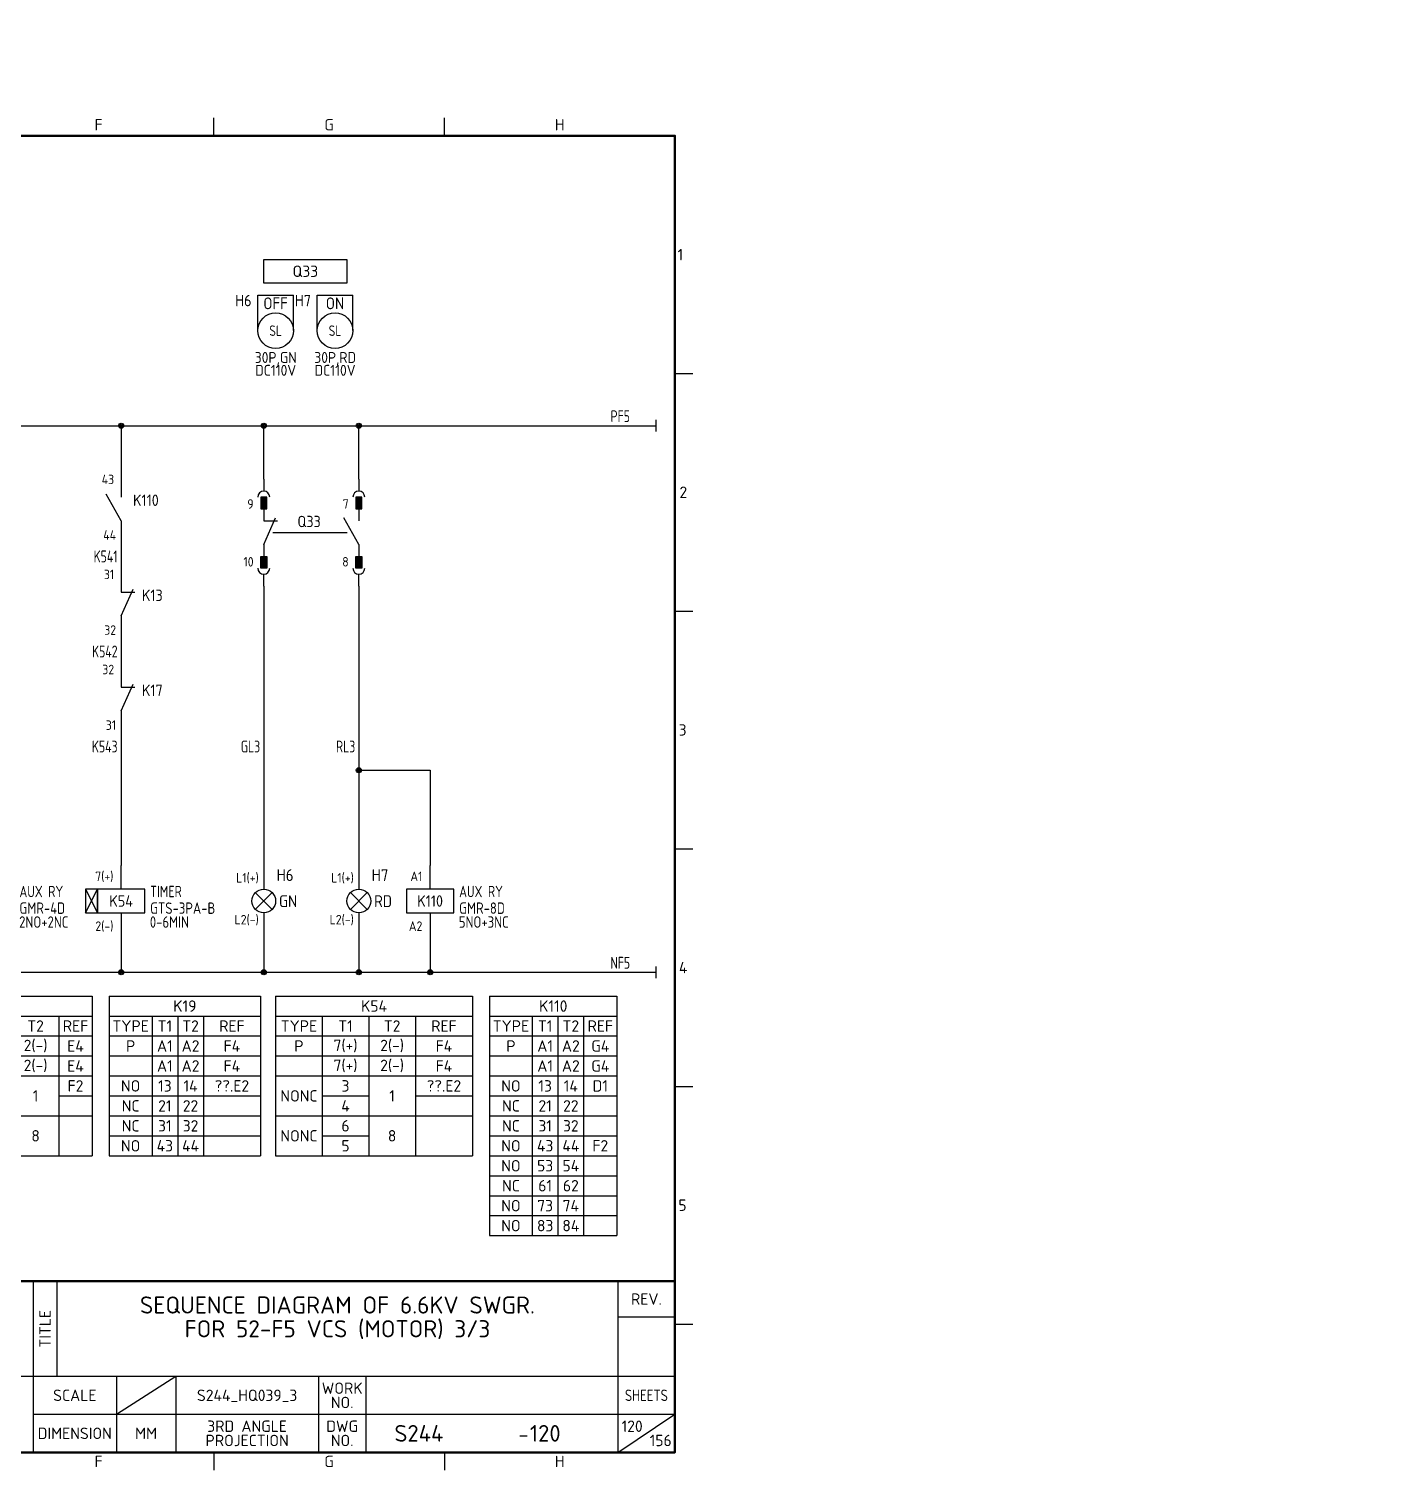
# Model space of a CAD drawing. Extents: x 0 to 556, y 1 to 306.
# Drawn here: x 268.1 to 556.1, y 2.8 to 306 of the extents above; entities that cross this region are included whole.
import ezdxf
from ezdxf.enums import TextEntityAlignment as Align

# ---------------------------------------------------------------- set-up
doc = ezdxf.new("R2010")
doc.units = 0
for name, color, linetype in [('LINK', 7, 'Continuous'), ('MISC', 7, 'Continuous'), ('Sheet Line', 3, 'Continuous'), ('Sheet Text', 2, 'Continuous'), ('SYMS', 7, 'Continuous'), ('TAGS', 7, 'Continuous'), ('TERMS', 7, 'Continuous'), ('WIRE_YELLOW', 2, 'Continuous'), ('WIREFIXED', 7, 'Continuous'), ('XREF', 7, 'Continuous')]:
    doc.layers.add(name, color=color, linetype=linetype)
doc.layers.add('Sheet Out Line', color=2, linetype='Continuous', lineweight=50)
doc.styles.add('WD', font='ISOCP2.shx')
doc.styles.add('WD_IEC', font='ISOCP2.shx', dxfattribs={"width": 1.1, "height": 2.4, "bigfont": 'whgtxt.shx'})
pattern_1 = [(45, (123.85557, 95.69532), (-0.1122532, 0.1122532), [])]
pattern_2 = [(45, (333.85557, 293.19532), (-0.1122532, 0.1122532), [])]

# ---------------------------------------------------------------- blocks, each defined once
blk = doc.blocks.new('LSSA3')
at = {"lineweight": -3}
h = blk.add_hatch(dxfattribs=at)
h.set_pattern_fill('ANSI31', color=256, scale=0.05, style=0)
h.set_pattern_definition(pattern_2)
h.paths.add_polyline_path([(555.99, 306.01), (556.14, 306.01)], flags=17)
edge = h.paths.add_edge_path(flags=17)
edge.add_line((555.83, 306.01), (555.99, 306.01))
edge.add_line((555.83, 306.01), (555.99, 306.01))
h = blk.add_hatch()
h.set_pattern_fill('ANSI31', color=256, scale=0.05, style=0)
h.set_pattern_definition(pattern_1)
h.paths.add_polyline_path([(345.99, 108.51), (346.14, 108.51)], flags=17)
edge = h.paths.add_edge_path(flags=17)
edge.add_line((345.83, 108.51), (345.99, 108.51))
edge.add_line((345.83, 108.51), (345.99, 108.51))
blk.add_line((371.37, 9.97), (372.92, 9.97))
at = {"layer": 'Sheet Line'}
for p, q in [((307, 283.5), (307, 287.25)), ((355.5, 283.5), (355.5, 287.25)), ((404, 233.5), (407.75, 233.5)), ((404, 183.5), (407.75, 183.5)), ((404, 133.5), (407.75, 133.5)), ((404, 83.5), (407.75, 83.5)), ((269, 42.5), (269, 6.5)), ((274, 42.5), (274, 22.5)), ((392, 42.5), (392, 6.5)), ((392, 35), (404, 35)), ((404, 33.5), (407.75, 33.5)), ((164, 22.5), (404, 22.5)), ((286.5, 22.5), (286.5, 6.5)), ((286.5, 14.5), (299, 22.5)), ((299, 22.5), (299, 6.5)), ((329, 22.5), (329, 6.5)), ((339, 22.5), (339, 6.5)), ((269, 14.5), (404, 14.5)), ((392, 6.5), (404, 14.5)), ((307, 6.5), (307, 2.75)), ((355.5, 6.5), (355.5, 2.75))]:
    blk.add_line(p, q, dxfattribs=at)
at = {"layer": 'Sheet Out Line'}
blk.add_line((16, 42.5), (404, 42.5), dxfattribs=at)
blk.add_lwpolyline([(16, 6.5), (404, 6.5), (404, 283.5), (16, 283.5)], close=True, dxfattribs=at)
at = {"style": 'WD_IEC', "width": 1.1}
for tag, height, p in [('DESC4', 2.4, (57.5, 39.5)), ('CUSTOMERS31', 3.8, (219, 38)), ('CUSTOMERS21', 3.8, (219, 35.25)), ('TITLE1', 3.6, (333, 37.5)), ('DESC3', 2.4, (57.5, 33.5)), ('CUSTOMERS32', 3.8, (219, 32.5)), ('TITLE2', 3.6, (333, 32.5)), ('CUSTOMERS22', 3.8, (219, 29.75)), ('RN', 3.5, (398, 28.75)), ('DESC2', 2.4, (57.5, 27.5)), ('CUSTOMERS33', 3.8, (219, 27)), ('TITLE3', 3.6, (333, 27.5)), ('DESC1', 2.4, (57.5, 21.5)), ('FILE', 2.4, (314, 18.5)), ('WORKNO', 3.5, (365.5, 18.5)), ('DESC0', 2.4, (57.5, 15.5)), ('SHN', 2.4, (395, 12)), ('TSH', 2.4, (401, 9))]:
    blk.add_attdef(tag, text='', height=height, dxfattribs=at).set_placement(p, align=Align.MIDDLE_CENTER)
at = {"style": 'WD_IEC'}
for tag, p in [('DATE4', (96.5, 39.5)), ('DRWN4', (111.5, 39.5)), ('DSGN4', (126.5, 39.5)), ('CHKD4', (141.5, 39.5)), ('APPD4', (156.5, 39.5)), ('DATE3', (96.5, 33.5)), ('DRWN3', (111.5, 33.5)), ('DSGN3', (126.5, 33.5)), ('CHKD3', (141.5, 33.5)), ('APPD3', (156.5, 33.5)), ('DATE2', (96.5, 27.5)), ('DRWN2', (111.5, 27.5)), ('DSGN2', (126.5, 27.5)), ('CHKD2', (141.5, 27.5)), ('APPD2', (156.5, 27.5)), ('DATE1', (96.5, 21.5)), ('DRWN1', (111.5, 21.5)), ('DSGN1', (126.5, 21.5)), ('CHKD1', (141.5, 21.5)), ('APPD1', (156.5, 21.5)), ('DATE0', (96.5, 15.5)), ('DRWN0', (111.5, 15.5)), ('DSGN0', (126.5, 15.5)), ('CHKD0', (141.5, 15.5)), ('APPD0', (156.5, 15.5))]:
    blk.add_attdef(tag, text='', height=2.4, dxfattribs=at).set_placement(p, align=Align.MIDDLE_CENTER)
at = {"style": 'WD_IEC', "width": 1.1}
for tag, p in [('DWG1ST', (345, 10.5)), ('DWGNO', (373.49, 10.5))]:
    blk.add_attdef(tag, text='', height=3.5, dxfattribs=at).set_placement(p, align=Align.MIDDLE_LEFT)
at = {"style": 'WD_IEC', "width": 1.1, "flags": 9}
blk.add_attdef('WD_TB', (0, 0), '', height=2.4, dxfattribs=at)
at = {"layer": 'Sheet Text', "style": 'WD_IEC', "width": 1.1}
for s, p in [('F', (282.75, 284.62)), ('G', (331.25, 284.62)), ('H', (379.75, 284.62)), ('F', (282.75, 3.38)), ('G', (331.25, 3.38)), ('H', (379.75, 3.38))]:
    blk.add_text(s, height=2.4, dxfattribs=at).set_placement(p, align=Align.CENTER)
for s, p in [('1', (405.73, 258.5)), ('2', (406.58, 208.5)), ('3', (406.45, 158.5)), ('4', (406.62, 108.5)), ('5', (406.45, 58.5))]:
    blk.add_text(s, height=2.4, dxfattribs=at).set_placement(p, align=Align.MIDDLE_RIGHT)
at = {"layer": 'Sheet Text', "style": 'WD_IEC'}
for s, width, p in [('REV.', 1.1, (398, 38.75)), ('SCALE', 1.1, (277.75, 18.5)), ('WORK', 1.1, (334, 20)), ('NO.', 1.1, (334, 17)), ('SHEETS', 0.9, (398, 18.5)), ('3RD ANGLE', 1.1, (314, 12)), ('DWG', 1.1, (334, 12)), ('DIMENSION', 1.1, (277.75, 10.5)), ('MM', 1.1, (292.75, 10.5)), ('PROJECTION', 1.1, (314, 9)), ('NO.', 1.1, (334, 9))]:
    blk.add_text(s, height=2.4, dxfattribs=dict(at, width=width)).set_placement(p, align=Align.MIDDLE_CENTER)
at = {"layer": 'Sheet Text', "style": 'WD_IEC', "width": 1.1}
blk.add_text('TITLE', height=2.4, rotation=90, dxfattribs=at).set_placement((271.5, 32.5), align=Align.MIDDLE_CENTER)
blk = doc.blocks.new('VJ11_AUXRY_Q1')
for p, q in [((0, 2.5), (0, 7.5)), ((0, -2.5), (0, -7.5))]:
    blk.add_line(p, q)
blk.add_lwpolyline([(-5, 2.5), (-5, -2.5), (5, -2.5), (5, 2.5)], close=True)
at = {"style": 'WD_IEC'}
for tag, p in [('TERM01', (-1.63, 4.2)), ('TERM02', (-1.63, -6.29))]:
    blk.add_attdef(tag, text='', height=2, dxfattribs=at).set_placement(p, align=Align.RIGHT)
at = {"style": 'WD_IEC', "flags": 1}
for tag, p, height in [('X2TERM01', (0, 7.5), 0.32), ('X4LINK', (-5, 0), 0.32), ('X1LINK', (5, 0), 0.32), ('LOC', (2.14, -5.76), 1), ('INST', (2.17, -4.46), 1), ('X8TERM02', (0, -7.5), 0.32), ('FAMILY', (2.27, -7.15), 1), ('CAT', (2.31, -9.98), 1), ('MFG', (2.34, -8.68), 1), ('ASSYCODE', (2.25, -11.11), 1), ('WDTAGALT', (2.25, -12.35), 1), ('PEER_PINLIST', (2.25, -13.65), 1)]:
    blk.add_attdef(tag, p, '', height=height, dxfattribs=at)
at = {"style": 'WD_IEC'}
for tag, p, width in [('RATING12', (6.11, 0.8), 0.85), ('RATING11', (6.11, -2.7), 0.9), ('RATING1', (6.04, -5.62), 0.9)]:
    blk.add_attdef(tag, p, '', height=2.4, dxfattribs=dict(at, width=width))
blk.add_attdef('TAG1', text='', height=2.4, dxfattribs=at).set_placement((0, 0), align=Align.MIDDLE_CENTER)
at = {"lineweight": 9, "style": 'WD_IEC'}
for tag, p in [('NO', (-5.5, -16.5)), ('NC', (-5.5, -20))]:
    blk.add_attdef(tag, text='', height=2.5, dxfattribs=at).set_placement(p, align=Align.TOP_RIGHT)
for tag, p in [('XREFNO', (-4, -16.5)), ('XREFNC', (-4, -20))]:
    blk.add_attdef(tag, text='', height=2.5, dxfattribs=at).set_placement(p, align=Align.TOP_LEFT)
blk = doc.blocks.new('WDDOT')
for radius in [0.529, 0.33, 0.164]:
    blk.add_circle((0, 0), radius)
blk = doc.blocks.new('VJ31_TIMER_COIL1')
for p, q in [((0, 2.5), (0, 7.5)), ((-7.5, -2.5), (-5, 2.5)), ((-7.5, 2.5), (-5, -2.5)), ((0, -2.5), (0, -7.5))]:
    blk.add_line(p, q)
for points in [[(-7.5, 2.5), (-7.5, -2.5), (-5, -2.5), (-5, 2.5)], [(-5, 2.5), (-5, -2.5), (5, -2.5), (5, 2.5)]]:
    blk.add_lwpolyline(points, close=True)
at = {"style": 'WD_IEC'}
for tag, p in [('TERM01', (-1.63, 4.2)), ('TERM02', (-1.63, -6.29))]:
    blk.add_attdef(tag, text='', height=2, dxfattribs=at).set_placement(p, align=Align.RIGHT)
at = {"flags": 1}
for tag, p, height, style in [('X2TERM01', (0, 7.5), 0.08, 'WD'), ('X4LINK', (-7.5, 0), 0.32, 'WD_IEC'), ('LOC', (1.75, -5.81), 1, 'WD'), ('INST', (1.91, -4.61), 1, 'WD'), ('X8TERM02', (0, -7.5), 0.08, 'WD'), ('MFG', (1.68, -9.67), 1, 'WD'), ('CAT', (1.81, -7.11), 1, 'WD'), ('FAMILY', (1.87, -8.35), 1, 'WD'), ('ASSYCODE', (1.66, -10.93), 1, 'WD'), ('WDTAGALT', (1.66, -12.18), 1, 'WD')]:
    blk.add_attdef(tag, p, '', height=height, dxfattribs=dict(at, style=style))
at = {"style": 'WD_IEC'}
for tag, p, width in [('RATING12', (6.11, 0.8), 0.85), ('RATING11', (6.11, -2.7), 0.9), ('TEXT1', (6.04, -5.62), 0.9)]:
    blk.add_attdef(tag, p, '', height=2.4, dxfattribs=dict(at, width=width))
blk.add_attdef('TAG1', text='', height=2.4, dxfattribs=at).set_placement((0, 0), align=Align.MIDDLE_CENTER)
at = {"style": 'WD_IEC', "width": 0.9, "flags": 1}
blk.add_attdef('X1LINK', (5, 0), '', height=0.32, dxfattribs=at)
at = {"lineweight": 9, "style": 'WD_IEC'}
for tag, p in [('NO', (-5.5, -16.5)), ('NC', (-5.5, -20))]:
    blk.add_attdef(tag, text='', height=2.5, dxfattribs=at).set_placement(p, align=Align.TOP_RIGHT)
for tag, p in [('XREFNO', (-4, -16.5)), ('XREFNC', (-4, -20))]:
    blk.add_attdef(tag, text='', height=2.5, dxfattribs=at).set_placement(p, align=Align.TOP_LEFT)
blk = doc.blocks.new('VPA2_PBLGREEN')
for p, q in [((0, 7.5), (0, 2.5)), ((-1.77, -1.77), (1.77, 1.77)), ((1.77, -1.77), (-1.77, 1.77)), ((0, -2.5), (0, -7.5))]:
    blk.add_line(p, q)
blk.add_circle((0, 0), 2.5)
at = {"style": 'WD_IEC', "flags": 1}
for tag, p, height in [('INST', (1.67, 9.33), 1), ('LOC', (1.73, 8.15), 1), ('X2TERM01', (0, 7.5), 0.32), ('X4LINK', (-3, 0), 0.32), ('X1LINK', (3, 0), 0.32), ('FAMILY', (1, -5.91), 1), ('X8TERM02', (0, -7.5), 0.32)]:
    blk.add_attdef(tag, p, '', height=height, dxfattribs=at)
at = {"style": 'WD_IEC'}
for tag, p in [('TAG2', (2.7, 5.45)), ('COLOR', (3.2, -0.03))]:
    blk.add_attdef(tag, text='', height=2.5, dxfattribs=at).set_placement(p, align=Align.MIDDLE_LEFT)
for tag, p in [('TERM01', (-1.05, 3.89)), ('TERM02', (-1.05, -4.92))]:
    blk.add_attdef(tag, text='', height=2, dxfattribs=at).set_placement(p, align=Align.RIGHT)
at = {"style": 'WD_IEC', "flags": 1}
for tag, height, p in [('XREF', 2, (3.01, 2.8)), ('PIN_LIST', 1.6, (3.12, -3.72))]:
    blk.add_attdef(tag, text='', height=height, dxfattribs=at).set_placement(p, align=Align.MIDDLE_LEFT)
blk = doc.blocks.new('VPA2_PBLRED')
for p, q in [((0, 7.5), (0, 2.5)), ((-1.77, -1.77), (1.77, 1.77)), ((1.77, -1.77), (-1.77, 1.77)), ((0, -2.5), (0, -7.5))]:
    blk.add_line(p, q)
blk.add_circle((0, 0), 2.5)
at = {"style": 'WD_IEC', "flags": 1}
for tag, p, height in [('INST', (1.67, 9.33), 1), ('LOC', (1.73, 8.15), 1), ('X2TERM01', (0, 7.5), 0.32), ('X4LINK', (-3, 0), 0.32), ('X1LINK', (3, 0), 0.32), ('FAMILY', (1, -5.91), 1), ('X8TERM02', (0, -7.5), 0.32)]:
    blk.add_attdef(tag, p, '', height=height, dxfattribs=at)
at = {"style": 'WD_IEC'}
for tag, p in [('TAG2', (2.7, 5.45)), ('COLOR', (3.2, -0.03))]:
    blk.add_attdef(tag, text='', height=2.5, dxfattribs=at).set_placement(p, align=Align.MIDDLE_LEFT)
for tag, p in [('TERM01', (-1.05, 3.89)), ('TERM02', (-1.05, -4.92))]:
    blk.add_attdef(tag, text='', height=2, dxfattribs=at).set_placement(p, align=Align.RIGHT)
at = {"style": 'WD_IEC', "flags": 1}
for tag, height, p in [('XREF', 2, (3.01, 2.8)), ('PIN_LIST', 1.6, (3.12, -3.72))]:
    blk.add_attdef(tag, text='', height=height, dxfattribs=at).set_placement(p, align=Align.MIDDLE_LEFT)
blk = doc.blocks.new('VA122_AUXCONTACT')
for p, q in [((0, 11.25), (0, 8.75)), ((0, 7.5), (0, 2.5)), ((0, -2.5), (2.5, 3.12)), ((0, 2.5), (2.87, 2.5)), ((0, -2.5), (0, -7.5)), ((0, -11.25), (0, -8.75))]:
    blk.add_line(p, q)
for points in [[(0.62, 7.5), (-0.62, 7.5), (-0.62, 5), (0.62, 5)], [(0.62, -7.5), (-0.62, -7.5), (-0.62, -5), (0.62, -5)]]:
    blk.add_lwpolyline(points, close=True)
for centre, start, end in [((0, 7.5), 0, 180), ((0, -7.5), 180, 0)]:
    blk.add_arc(centre, 1.25, start, end)
for points in [[(0.62, 5), (0.62, 7.5), (-0.62, 5), (-0.62, 7.5)], [(0.62, -5), (0.62, -7.5), (-0.62, -5), (-0.62, -7.5)]]:
    blk.add_solid(points)
at = {"flags": 1}
for tag, p, height, style in [('X2TERM01', (0, 11.25), 0.08, 'WD'), ('X4LINK', (-0.55, 0), 0.32, 'WD_IEC'), ('X1LINK', (1.92, 0), 0.32, 'WD_IEC'), ('X8TERM02', (0, -11.25), 0.08, 'WD')]:
    blk.add_attdef(tag, p, '', height=height, dxfattribs=dict(at, style=style))
at = {"style": 'WD_IEC'}
for tag, p in [('TERM01', (-2.13, 5.04)), ('TERM02', (-2.13, -7.13))]:
    blk.add_attdef(tag, text='', height=2, dxfattribs=at).set_placement(p, align=Align.RIGHT)
for tag, p in [('TAG2', (3.23, 5.46)), ('TEXT1', (3.23, 1.42)), ('TEXT2', (3.23, -1.5))]:
    blk.add_attdef(tag, text='', height=2.4, dxfattribs=at).set_placement(p, align=Align.MIDDLE_LEFT)
at = {"style": 'WD_IEC', "flags": 1}
blk.add_attdef('XREF', text='', height=1.8, dxfattribs=at).set_placement((3.23, -3.96), align=Align.MIDDLE_LEFT)
for tag, p in [('INST', (-2.37, -9.97)), ('FAMILY', (-2.27, -12.66)), ('LOC', (-2.4, -11.27)), ('CONTACT', (-2.27, -14))]:
    blk.add_attdef(tag, text='', height=1, dxfattribs=at).set_placement(p, align=Align.RIGHT)
blk = doc.blocks.new('VA121_AUXCONTACT')
for p, q in [((0, 11.25), (0, 8.75)), ((0, 6.25), (0, 2.5)), ((0, -2.5), (-3.12, 3.12)), ((0, -2.5), (0, -5)), ((0, -11.25), (0, -8.75))]:
    blk.add_line(p, q)
for points in [[(0.62, 7.5), (-0.62, 7.5), (-0.62, 5), (0.62, 5)], [(0.62, -7.5), (-0.62, -7.5), (-0.62, -5), (0.62, -5)]]:
    blk.add_lwpolyline(points, close=True)
for centre, start, end in [((0, 7.5), 0, 180), ((0, -7.5), 180, 0)]:
    blk.add_arc(centre, 1.25, start, end)
for points in [[(0.62, 5), (0.62, 7.5), (-0.62, 5), (-0.62, 7.5)], [(0.62, -5), (0.62, -7.5), (-0.62, -5), (-0.62, -7.5)]]:
    blk.add_solid(points)
at = {"flags": 1}
for tag, p, height, style in [('X2TERM01', (0, 11.25), 0.08, 'WD'), ('X4LINK', (-2.42, 0), 0.32, 'WD_IEC'), ('X1LINK', (0, 0), 0.32, 'WD_IEC'), ('X8TERM02', (0, -11.25), 0.08, 'WD')]:
    blk.add_attdef(tag, p, '', height=height, dxfattribs=dict(at, style=style))
at = {"style": 'WD_IEC'}
for tag, p in [('TERM01', (-2.13, 5.04)), ('TERM02', (-2.13, -7.13))]:
    blk.add_attdef(tag, text='', height=2, dxfattribs=at).set_placement(p, align=Align.RIGHT)
for tag, p in [('TAG2', (2.69, 5.46)), ('TEXT1', (2.69, 1.42)), ('TEXT2', (2.69, -1.5))]:
    blk.add_attdef(tag, text='', height=2.4, dxfattribs=at).set_placement(p, align=Align.MIDDLE_LEFT)
at = {"style": 'WD_IEC', "flags": 1}
blk.add_attdef('XREF', text='', height=1.8, dxfattribs=at).set_placement((2.69, -3.96), align=Align.MIDDLE_LEFT)
for tag, p in [('INST', (-2.37, -9.97)), ('FAMILY', (-2.27, -12.66)), ('LOC', (-2.4, -11.27)), ('CONTACT', (-2.27, -14))]:
    blk.add_attdef(tag, text='', height=1, dxfattribs=at).set_placement(p, align=Align.RIGHT)
blk = doc.blocks.new('WD_WNV')
at = {"linetype": 'Continuous', "style": 'WD_IEC', "width": 0.8}
blk.add_attdef('WIRENO', text='', height=2.5, rotation=90, dxfattribs=at).set_placement((-0.75, 0), align=Align.CENTER)
at = {"style": 'WD_IEC', "flags": 1}
for tag, p in [('W08USER', (-1, 0.375)), ('W04USER', (-1, 0.875)), ('W05USER', (-1, 0.75)), ('W09USER', (-1, 0.25)), ('W03USER', (-1, 1)), ('W06USER', (-1, 0.625)), ('W07USER', (-1, 0.5)), ('W02USER', (-1, 1.125)), ('W01USER', (-1, 1.25)), ('W10USER', (-1, 0.125))]:
    blk.add_attdef(tag, text='', height=0.08, dxfattribs=at).set_placement(p, align=Align.CENTER)
blk = doc.blocks.new('VB421_AUXCONTACT1')
for p, q in [((0, 7.5), (0, 2.5)), ((0, -2.5), (-3.12, 3.12)), ((0, -2.5), (0, -7.5))]:
    blk.add_line(p, q)
at = {"linetype": 'Continuous', "style": 'WD_IEC'}
for tag, p in [('TERM01', (-1.47, 5.21)), ('TERM02', (-1.06, -6.5))]:
    blk.add_attdef(tag, text='', height=2, dxfattribs=at).set_placement(p, align=Align.RIGHT)
at = {"style": 'WD_IEC', "flags": 1}
for tag, p, height in [('X2TERM01', (0, 7.5), 0.34), ('X4LINK', (-2.75, 0), 0.32), ('X1LINK', (0, 0), 0.34), ('X8TERM02', (0, -7.5), 0.34)]:
    blk.add_attdef(tag, p, '', height=height, dxfattribs=at)
at = {"style": 'WD_IEC'}
for tag, p in [('TAG2', (2.5, 0.62)), ('TEXT1', (2.5, -2.89)), ('TEXT2', (2.5, -6.09))]:
    blk.add_attdef(tag, p, '', height=2.4, dxfattribs=at)
for tag, p in [('INST', (-2.43, -9.12)), ('LOC', (-2.58, -10.73))]:
    blk.add_attdef(tag, text='', height=1, dxfattribs=at).set_placement(p, align=Align.RIGHT)
at = {"style": 'WD_IEC', "flags": 1}
for tag, p in [('XREF', (-2.58, -12.19)), ('CONTACT', (-2.6, -15.24)), ('FAMILY', (-2.53, -13.64))]:
    blk.add_attdef(tag, text='', height=1, dxfattribs=at).set_placement(p, align=Align.RIGHT)
blk = doc.blocks.new('VB422_AUXCONTACT1')
for p, q in [((0, 7.5), (0, 2.5)), ((0, -2.5), (2.5, 3.12)), ((0, 2.5), (2.87, 2.5)), ((0, -2.5), (0, -7.5))]:
    blk.add_line(p, q)
at = {"linetype": 'Continuous', "style": 'WD_IEC'}
for tag, p in [('TERM01', (-1.47, 5.21)), ('TERM02', (-1.06, -6.5))]:
    blk.add_attdef(tag, text='', height=2, dxfattribs=at).set_placement(p, align=Align.RIGHT)
at = {"style": 'WD_IEC', "flags": 1}
for tag, p, height in [('X2TERM01', (0, 7.5), 0.34), ('X4LINK', (-0.55, 0), 0.32), ('X1LINK', (1.92, 0), 0.32), ('X8TERM02', (0, -7.5), 0.34)]:
    blk.add_attdef(tag, p, '', height=height, dxfattribs=at)
at = {"style": 'WD_IEC'}
for tag, p in [('TAG2', (4.38, 0.62)), ('TEXT1', (4.38, -2.89)), ('TEXT2', (4.38, -6.09))]:
    blk.add_attdef(tag, p, '', height=2.4, dxfattribs=at)
for tag, p in [('INST', (-2.43, -9.12)), ('LOC', (-2.58, -10.73))]:
    blk.add_attdef(tag, text='', height=1, dxfattribs=at).set_placement(p, align=Align.RIGHT)
at = {"style": 'WD_IEC', "flags": 1}
for tag, p in [('XREF', (-2.58, -12.19)), ('CONTACT', (-2.6, -15.24)), ('FAMILY', (-2.53, -13.64))]:
    blk.add_attdef(tag, text='', height=1, dxfattribs=at).set_placement(p, align=Align.RIGHT)
blk = doc.blocks.new('VLA1_SL1')
for p, q in [((-3.75, 7.5), (3.75, 7.5)), ((-3.75, 0), (-3.75, 7.5)), ((3.75, 0), (3.75, 7.5))]:
    blk.add_line(p, q)
blk.add_circle((0, 0), 3.75)
at = {"style": 'WD'}
blk.add_attdef('TAG1', text='', height=2.4, dxfattribs=at).set_placement((-5.07, 4.41), align=Align.BOTTOM_RIGHT)
at = {"style": 'WD_IEC'}
blk.add_attdef('TEXT', text='', height=2.5, dxfattribs=at).set_placement((-0.01, 5.75), align=Align.MIDDLE_CENTER)
at = {"style": 'WD_IEC', "flags": 1}
for tag, p in [('INST', (5.84, 4.59)), ('LOC', (5.9, 3.42)), ('ASSYCODE', (5.8, 1.95)), ('FAMILY', (5.8, 0.45)), ('MFG', (5.8, -1.05)), ('CAT', (5.8, -2.53))]:
    blk.add_attdef(tag, p, '', height=1, dxfattribs=at)
at = {"style": 'WD_IEC', "width": 0.9}
blk.add_attdef('RATING12', text='', height=2.2, dxfattribs=at).set_placement((0, 0), align=Align.MIDDLE_CENTER)
at = {"style": 'WD_IEC'}
for tag, p in [('RATING1', (0.02, -4.49)), ('RATING2', (0.02, -7.19))]:
    blk.add_attdef(tag, text='', height=2.3, dxfattribs=at).set_placement(p, align=Align.TOP_CENTER)
blk = doc.blocks.new('WD_WNH')
at = {"linetype": 'Continuous', "style": 'WD_IEC', "width": 0.8}
blk.add_attdef('WIRENO', text='', height=2.5, dxfattribs=at).set_placement((0, 0.75), align=Align.CENTER)
at = {"style": 'WD_IEC', "flags": 1}
for tag, p in [('W08USER', (0, 0.375)), ('W04USER', (0, 0.875)), ('W05USER', (0, 0.75)), ('W09USER', (0, 0.25)), ('W03USER', (0, 1)), ('W06USER', (0, 0.625)), ('W07USER', (0, 0.5)), ('W02USER', (0, 1.125)), ('W01USER', (0, 1.25)), ('W10USER', (0, 0.125))]:
    blk.add_attdef(tag, text='', height=0.08, dxfattribs=at).set_placement(p, align=Align.CENTER)
blk = doc.blocks.new('*T23')
at = {"layer": 'XREF', "color": 0, "linetype": 'ByBlock', "lineweight": -2}
for p, q in [((0, 0), (26.8, 0)), ((0, 0), (0, -50.4)), ((26.8, 0), (26.8, -50.4)), ((0, -4.2), (26.8, -4.2)), ((9, -4.2), (9, -50.4)), ((14.4, -4.2), (14.4, -50.4)), ((19.8, -4.2), (19.8, -50.4)), ((0, -8.4), (26.8, -8.4)), ((0, -12.6), (26.8, -12.6)), ((0, -16.8), (26.8, -16.8)), ((0, -21), (26.8, -21)), ((0, -25.2), (26.8, -25.2)), ((0, -29.4), (26.8, -29.4)), ((0, -33.6), (26.8, -33.6)), ((0, -37.8), (26.8, -37.8)), ((0, -42), (26.8, -42)), ((0, -46.2), (26.8, -46.2)), ((0, -50.4), (26.8, -50.4))]:
    blk.add_line(p, q, dxfattribs=at)
at = {"layer": 'XREF', "color": 0, "linetype": 'Continuous', "char_height": 2.4, "attachment_point": 5, "style": 'WD_IEC'}
for s, insert, width in [('K110', (13.4, -2.1), 25.8), ('TYPE', (4.5, -6.3), 8), ('T1', (11.7, -6.3), 4.4), ('T2', (17.1, -6.3), 4.4), ('REF', (23.3, -6.3), 6), ('P', (4.5, -10.5), 8), ('A1', (11.7, -10.5), 4.4), ('A2', (17.1, -10.5), 4.4), ('G4', (23.3, -10.5), 6), ('A1', (11.7, -14.7), 4.4), ('A2', (17.1, -14.7), 4.4), ('G4', (23.3, -14.7), 6), ('NO', (4.5, -18.9), 8), ('13', (11.7, -18.9), 4.4), ('14', (17.1, -18.9), 4.4), ('D1', (23.3, -18.9), 6), ('NC', (4.5, -23.1), 8), ('21', (11.7, -23.1), 4.4), ('22', (17.1, -23.1), 4.4), ('NC', (4.5, -27.3), 8), ('31', (11.7, -27.3), 4.4), ('32', (17.1, -27.3), 4.4), ('NO', (4.5, -31.5), 8), ('43', (11.7, -31.5), 4.4), ('44', (17.1, -31.5), 4.4), ('F2', (23.3, -31.5), 6), ('NO', (4.5, -35.7), 8), ('53', (11.7, -35.7), 4.4), ('54', (17.1, -35.7), 4.4), ('NC', (4.5, -39.9), 8), ('61', (11.7, -39.9), 4.4), ('62', (17.1, -39.9), 4.4), ('NO', (4.5, -44.1), 8), ('73', (11.7, -44.1), 4.4), ('74', (17.1, -44.1), 4.4), ('NO', (4.5, -48.3), 8), ('83', (11.7, -48.3), 4.4), ('84', (17.1, -48.3), 4.4)]:
    blk.add_mtext(s, dxfattribs=dict(at, insert=insert, width=width))
blk = doc.blocks.new('*T24')
at = {"layer": 'XREF', "color": 0, "linetype": 'ByBlock', "lineweight": -2}
for p, q in [((0, 0), (41.4, 0)), ((0, 0), (0, -33.6)), ((41.4, 0), (41.4, -33.6)), ((0, -4.2), (41.4, -4.2)), ((9.8, -4.2), (9.8, -33.6)), ((19.6, -4.2), (19.6, -33.6)), ((29.4, -4.2), (29.4, -33.6)), ((0, -8.4), (41.4, -8.4)), ((0, -12.6), (41.4, -12.6)), ((0, -16.8), (41.4, -16.8)), ((9.8, -21), (19.6, -21)), ((29.4, -21), (41.4, -21)), ((0, -25.2), (41.4, -25.2)), ((9.8, -29.4), (19.6, -29.4)), ((0, -33.6), (41.4, -33.6))]:
    blk.add_line(p, q, dxfattribs=at)
at = {"layer": 'XREF', "color": 0, "linetype": 'Continuous', "char_height": 2.4, "attachment_point": 5, "style": 'WD_IEC'}
for s, insert, width in [('K54', (20.7, -2.1), 40.4), ('TYPE', (4.9, -6.3), 8.8), ('T1', (14.7, -6.3), 8.8), ('T2', (24.5, -6.3), 8.8), ('REF', (35.4, -6.3), 11), ('7(+)', (14.7, -10.5), 8.8), ('2(-)', (24.5, -10.5), 8.8), ('P', (4.9, -10.5), 8.8), ('F4', (35.4, -10.5), 11), ('7(+)', (14.7, -14.7), 8.8), ('2(-)', (24.5, -14.7), 8.8), ('F4', (35.4, -14.7), 11), ('3', (14.7, -18.9), 8.8), ('??.E2', (35.4, -18.9), 11), ('NONC', (4.9, -21), 8.8), ('1', (24.5, -21), 8.8), ('4', (14.7, -23.1), 8.8), ('6', (14.7, -27.3), 8.8), ('NONC', (4.9, -29.4), 8.8), ('5', (14.7, -31.5), 8.8), ('8', (24.5, -29.4), 8.8)]:
    blk.add_mtext(s, dxfattribs=dict(at, insert=insert, width=width))
blk = doc.blocks.new('*T25')
at = {"layer": 'XREF', "color": 0, "linetype": 'ByBlock', "lineweight": -2}
for p, q in [((0, 0), (31.8, 0)), ((0, 0), (0, -33.6)), ((31.8, 0), (31.8, -33.6)), ((0, -4.2), (31.8, -4.2)), ((9, -4.2), (9, -33.6)), ((14.4, -4.2), (14.4, -33.6)), ((19.8, -4.2), (19.8, -33.6)), ((0, -8.4), (31.8, -8.4)), ((0, -12.6), (31.8, -12.6)), ((0, -16.8), (31.8, -16.8)), ((0, -21), (31.8, -21)), ((0, -25.2), (31.8, -25.2)), ((0, -29.4), (31.8, -29.4)), ((0, -33.6), (31.8, -33.6))]:
    blk.add_line(p, q, dxfattribs=at)
at = {"layer": 'XREF', "color": 0, "linetype": 'Continuous', "char_height": 2.4, "attachment_point": 5, "style": 'WD_IEC'}
for s, insert, width in [('K19', (15.9, -2.1), 30.8), ('TYPE', (4.5, -6.3), 8), ('T1', (11.7, -6.3), 4.4), ('T2', (17.1, -6.3), 4.4), ('REF', (25.8, -6.3), 11), ('P', (4.5, -10.5), 8), ('A1', (11.7, -10.5), 4.4), ('A2', (17.1, -10.5), 4.4), ('F4', (25.8, -10.5), 11), ('A1', (11.7, -14.7), 4.4), ('A2', (17.1, -14.7), 4.4), ('F4', (25.8, -14.7), 11), ('NO', (4.5, -18.9), 8), ('13', (11.7, -18.9), 4.4), ('14', (17.1, -18.9), 4.4), ('??.E2', (25.8, -18.9), 11), ('NC', (4.5, -23.1), 8), ('21', (11.7, -23.1), 4.4), ('22', (17.1, -23.1), 4.4), ('NC', (4.5, -27.3), 8), ('31', (11.7, -27.3), 4.4), ('32', (17.1, -27.3), 4.4), ('NO', (4.5, -31.5), 8), ('43', (11.7, -31.5), 4.4), ('44', (17.1, -31.5), 4.4)]:
    blk.add_mtext(s, dxfattribs=dict(at, insert=insert, width=width))
blk = doc.blocks.new('*T27')
at = {"layer": 'XREF', "color": 0, "linetype": 'ByBlock', "lineweight": -2}
for p, q in [((0, 0), (36.4, 0)), ((0, 0), (0, -33.6)), ((36.4, 0), (36.4, -33.6)), ((0, -4.2), (36.4, -4.2)), ((9.8, -4.2), (9.8, -33.6)), ((19.6, -4.2), (19.6, -33.6)), ((29.4, -4.2), (29.4, -33.6)), ((0, -8.4), (36.4, -8.4)), ((0, -12.6), (36.4, -12.6)), ((0, -16.8), (36.4, -16.8)), ((9.8, -21), (19.6, -21)), ((29.4, -21), (36.4, -21)), ((0, -25.2), (36.4, -25.2)), ((9.8, -29.4), (19.6, -29.4)), ((0, -33.6), (36.4, -33.6))]:
    blk.add_line(p, q, dxfattribs=at)
at = {"layer": 'XREF', "color": 0, "linetype": 'Continuous', "char_height": 2.4, "attachment_point": 5, "style": 'WD_IEC'}
for s, insert, width in [('K53', (18.2, -2.1), 35.4), ('TYPE', (4.9, -6.3), 8.8), ('T1', (14.7, -6.3), 8.8), ('T2', (24.5, -6.3), 8.8), ('REF', (32.9, -6.3), 6), ('7(+)', (14.7, -10.5), 8.8), ('2(-)', (24.5, -10.5), 8.8), ('P', (4.9, -10.5), 8.8), ('E4', (32.9, -10.5), 6), ('7(+)', (14.7, -14.7), 8.8), ('2(-)', (24.5, -14.7), 8.8), ('E4', (32.9, -14.7), 6), ('3', (14.7, -18.9), 8.8), ('F2', (32.9, -18.9), 6), ('NONC', (4.9, -21), 8.8), ('1', (24.5, -21), 8.8), ('4', (14.7, -23.1), 8.8), ('6', (14.7, -27.3), 8.8), ('NONC', (4.9, -29.4), 8.8), ('5', (14.7, -31.5), 8.8), ('8', (24.5, -29.4), 8.8)]:
    blk.add_mtext(s, dxfattribs=dict(at, insert=insert, width=width))

msp = doc.modelspace()

# ---------------------------------------------------------------- hatches: boundary and pattern name
at = {"lineweight": -3}
h = msp.add_hatch(dxfattribs=at)
h.set_pattern_fill('ANSI31', color=256, scale=0.05, style=0)
h.set_pattern_definition(pattern_2)
h.paths.add_polyline_path([(555.99, 306.01), (556.14, 306.01)], flags=17)
edge = h.paths.add_edge_path(flags=17)
edge.add_line((555.83, 306.01), (555.99, 306.01))
edge.add_line((555.83, 306.01), (555.99, 306.01))
h = msp.add_hatch()
h.set_pattern_fill('ANSI31', color=256, scale=0.05, style=0)
h.set_pattern_definition(pattern_1)
h.paths.add_polyline_path([(345.99, 108.51), (346.14, 108.51)], flags=17)
edge = h.paths.add_edge_path(flags=17)
edge.add_line((345.83, 108.51), (345.99, 108.51))
edge.add_line((345.83, 108.51), (345.99, 108.51))

# ---------------------------------------------------------------- linework, layer by layer
at = {"linetype": 'Continuous'}
msp.add_lwpolyline([(317.5, 257.5), (335, 257.5), (335, 252.5), (317.5, 252.5)], close=True, dxfattribs=at)
at = {"layer": 'LINK', "color": 2}
msp.add_lwpolyline([(319.42, 200), (335.08, 200)], dxfattribs=at)
at = {"layer": 'WIRE_YELLOW', "linetype": 'Continuous'}
for p, q in [((30, 222.5), (400, 222.5)), ((287.5, 222.5), (287.5, 212.5)), ((317.5, 211.25), (317.5, 222.5)), ((337.5, 211.25), (337.5, 222.5)), ((400, 223.75), (400, 221.25)), ((287.5, 197.5), (287.5, 192.5)), ((317.5, 188.75), (317.5, 130)), ((337.5, 188.75), (337.5, 130)), ((287.5, 177.5), (287.5, 172.5)), ((287.5, 157.5), (287.5, 130)), ((337.5, 150), (352.5, 150)), ((352.5, 150), (352.5, 130)), ((287.5, 115), (287.5, 107.5)), ((317.5, 115), (317.5, 107.5)), ((337.5, 115), (337.5, 107.5)), ((352.5, 115), (352.5, 107.5)), ((30, 107.5), (400, 107.5)), ((400, 108.75), (400, 106.25))]:
    msp.add_line(p, q, dxfattribs=at)

# ---------------------------------------------------------------- block references
at = {"linetype": 'Continuous'}
ref = msp.add_blockref('LSSA3', (0, 0), dxfattribs=at)
ref.add_attrib('FILE', 'S244_HQ039_3', dxfattribs={"layer": 'MISC', "height": 2.4, "style": 'WD_IEC', "width": 1.1}).set_placement((314, 18.5), align=Align.MIDDLE_CENTER)
ref.add_attrib('DWG1ST', 'S244', dxfattribs={"layer": 'MISC', "height": 3.5, "style": 'WD_IEC', "width": 1.1}).set_placement((345, 10.5), align=Align.MIDDLE_LEFT)
ref.add_attrib('DWGNO', '120', dxfattribs={"layer": 'MISC', "height": 3.5, "style": 'WD_IEC', "width": 1.1}).set_placement((373.49, 10.5), align=Align.MIDDLE_LEFT)
ref.add_attrib('TITLE1', 'SEQUENCE DIAGRAM OF 6.6KV SWGR.', dxfattribs={"layer": 'MISC', "height": 3.6, "style": 'WD_IEC', "width": 1.1}).set_placement((333, 37.5), align=Align.MIDDLE_CENTER)
ref.add_attrib('SHN', '120', dxfattribs={"layer": 'MISC', "height": 2.4, "style": 'WD_IEC', "width": 1.1}).set_placement((395, 12), align=Align.MIDDLE_CENTER)
ref.add_attrib('TSH', '156', dxfattribs={"layer": 'MISC', "height": 2.4, "style": 'WD_IEC', "width": 1.1}).set_placement((401, 9), align=Align.MIDDLE_CENTER)
ref.add_attrib('TITLE2', 'FOR 52-F5 VCS (MOTOR) 3/3', dxfattribs={"layer": 'MISC', "height": 3.6, "style": 'WD_IEC', "width": 1.1}).set_placement((333, 32.5), align=Align.MIDDLE_CENTER)
for name, p in [('*T27', (245, 102.5)), ('*T25', (285, 102.5)), ('*T24', (320, 102.5)), ('*T23', (365, 102.5))]:
    msp.add_blockref(name, p)
at = {"layer": 'SYMS', "linetype": 'Continuous'}
ref = msp.add_blockref('VLA1_SL1', (320, 242.5), dxfattribs=at)
ref.add_attrib('TEXT', 'OFF', dxfattribs={"layer": 'MISC', "height": 2.5, "style": 'WD_IEC'}).set_placement((319.99, 248.25), align=Align.MIDDLE_CENTER)
ref.add_attrib('TAG1', 'H6', dxfattribs={"layer": 'TAGS', "height": 2.4, "style": 'WD'}).set_placement((314.93, 246.91), align=Align.BOTTOM_RIGHT)
ref.add_attrib('RATING2', 'DC110V', dxfattribs={"layer": 'MISC', "height": 2.3, "style": 'WD_IEC'}).set_placement((320.02, 235.31), align=Align.TOP_CENTER)
ref.add_attrib('RATING1', '30P,GN', dxfattribs={"layer": 'MISC', "height": 2.3, "style": 'WD_IEC'}).set_placement((320.02, 238.01), align=Align.TOP_CENTER)
ref.add_attrib('RATING12', 'SL', dxfattribs={"layer": 'MISC', "height": 2.2, "style": 'WD_IEC', "width": 0.9}).set_placement((320, 242.5), align=Align.MIDDLE_CENTER)
ref = msp.add_blockref('VLA1_SL1', (332.5, 242.5), dxfattribs=at)
ref.add_attrib('TEXT', 'ON', dxfattribs={"layer": 'MISC', "height": 2.5, "style": 'WD_IEC'}).set_placement((332.49, 248.25), align=Align.MIDDLE_CENTER)
ref.add_attrib('TAG1', 'H7', dxfattribs={"layer": 'TAGS', "height": 2.4, "style": 'WD'}).set_placement((327.43, 246.91), align=Align.BOTTOM_RIGHT)
ref.add_attrib('RATING2', 'DC110V', dxfattribs={"layer": 'MISC', "height": 2.3, "style": 'WD_IEC'}).set_placement((332.52, 235.31), align=Align.TOP_CENTER)
ref.add_attrib('RATING1', '30P,RD', dxfattribs={"layer": 'MISC', "height": 2.3, "style": 'WD_IEC'}).set_placement((332.52, 238.01), align=Align.TOP_CENTER)
ref.add_attrib('RATING12', 'SL', dxfattribs={"layer": 'MISC', "height": 2.2, "style": 'WD_IEC', "width": 0.9}).set_placement((332.5, 242.5), align=Align.MIDDLE_CENTER)
for p in [(287.5, 222.5), (317.5, 222.5), (337.5, 222.5), (337.5, 150), (287.5, 107.5), (317.5, 107.5), (337.5, 107.5), (352.5, 107.5)]:
    msp.add_blockref('WDDOT', p, dxfattribs=at)
ref = msp.add_blockref('VB421_AUXCONTACT1', (287.5, 205), dxfattribs=at)
ref.add_attrib('TERM02', '44', dxfattribs={"layer": 'TERMS', "linetype": 'Continuous', "height": 2, "style": 'WD_IEC'}).set_placement((286.44, 198.5), align=Align.RIGHT)
ref.add_attrib('TERM01', '43', dxfattribs={"layer": 'TERMS', "linetype": 'Continuous', "height": 2, "style": 'WD_IEC'}).set_placement((286.03, 210.21), align=Align.RIGHT)
ref.add_attrib('TAG2', 'K110', (290, 205.62), dxfattribs={"layer": 'TAGS', "height": 2.4, "style": 'WD_IEC'})
ref = msp.add_blockref('VA122_AUXCONTACT', (317.5, 200), dxfattribs=at)
ref.add_attrib('TERM02', '10', dxfattribs={"layer": 'TERMS', "height": 2, "style": 'WD_IEC'}).set_placement((315.37, 192.87), align=Align.RIGHT)
ref.add_attrib('TERM01', '9', dxfattribs={"layer": 'TERMS', "height": 2, "style": 'WD_IEC'}).set_placement((315.37, 205.04), align=Align.RIGHT)
ref.add_attrib('TAG2', 'Q33', dxfattribs={"layer": 'TAGS', "height": 2.4, "style": 'WD_IEC'}).set_placement((324.58, 202.35), align=Align.MIDDLE_LEFT)
ref = msp.add_blockref('VA121_AUXCONTACT', (337.5, 200), dxfattribs=at)
ref.add_attrib('TERM02', '8', dxfattribs={"layer": 'TERMS', "height": 2, "style": 'WD_IEC'}).set_placement((335.37, 192.87), align=Align.RIGHT)
ref.add_attrib('TERM01', '7', dxfattribs={"layer": 'TERMS', "height": 2, "style": 'WD_IEC'}).set_placement((335.37, 205.04), align=Align.RIGHT)
ref = msp.add_blockref('VB422_AUXCONTACT1', (287.5, 185), dxfattribs=at)
ref.add_attrib('TERM02', '32', dxfattribs={"layer": 'TERMS', "linetype": 'Continuous', "height": 2, "style": 'WD_IEC'}).set_placement((286.44, 178.5), align=Align.RIGHT)
ref.add_attrib('TERM01', '31', dxfattribs={"layer": 'TERMS', "linetype": 'Continuous', "height": 2, "style": 'WD_IEC'}).set_placement((286.03, 190.21), align=Align.RIGHT)
ref.add_attrib('TAG2', 'K13', (291.88, 185.62), dxfattribs={"layer": 'TAGS', "height": 2.4, "style": 'WD_IEC'})
ref = msp.add_blockref('VB422_AUXCONTACT1', (287.5, 165), dxfattribs=at)
ref.add_attrib('TERM02', '31', dxfattribs={"layer": 'TERMS', "linetype": 'Continuous', "height": 2, "style": 'WD_IEC'}).set_placement((286.44, 158.5), align=Align.RIGHT)
ref.add_attrib('TERM01', '32', dxfattribs={"layer": 'TERMS', "linetype": 'Continuous', "height": 2, "style": 'WD_IEC'}).set_placement((286.03, 170.21), align=Align.RIGHT)
ref.add_attrib('TAG2', 'K17', (291.88, 165.62), dxfattribs={"layer": 'TAGS', "height": 2.4, "style": 'WD_IEC'})
ref = msp.add_blockref('VJ11_AUXRY_Q1', (260, 122.5), dxfattribs=at)
ref.add_attrib('RATING1', '2NO+2NC', (266.04, 116.88), dxfattribs={"layer": 'MISC', "height": 2.4, "style": 'WD_IEC', "width": 0.9})
ref.add_attrib('RATING11', 'GMR-4D', (266.11, 119.8), dxfattribs={"layer": 'MISC', "height": 2.4, "style": 'WD_IEC', "width": 0.9})
ref.add_attrib('RATING12', 'AUX RY', (266.11, 123.3), dxfattribs={"layer": 'MISC', "height": 2.4, "style": 'WD_IEC', "width": 0.85})
ref.add_attrib('TAG1', 'K19', dxfattribs={"layer": 'TAGS', "height": 2.4, "style": 'WD_IEC'}).set_placement((260, 122.5), align=Align.MIDDLE_CENTER)
ref.add_attrib('TERM02', 'A2', dxfattribs={"layer": 'TERMS', "height": 2, "style": 'WD_IEC'}).set_placement((258.37, 116.21), align=Align.RIGHT)
ref.add_attrib('TERM01', 'A1', dxfattribs={"layer": 'TERMS', "height": 2, "style": 'WD_IEC'}).set_placement((258.37, 126.7), align=Align.RIGHT)
ref = msp.add_blockref('VJ31_TIMER_COIL1', (287.5, 122.5), dxfattribs=at)
ref.add_attrib('TERM02', '2(-)', dxfattribs={"layer": 'TERMS', "height": 2, "style": 'WD_IEC'}).set_placement((285.87, 116.21), align=Align.RIGHT)
ref.add_attrib('TERM01', '7(+)', dxfattribs={"layer": 'TERMS', "height": 2, "style": 'WD_IEC'}).set_placement((285.87, 126.7), align=Align.RIGHT)
ref.add_attrib('TEXT1', '0-6MIN', (293.54, 116.88), dxfattribs={"layer": 'MISC', "height": 2.4, "style": 'WD_IEC', "width": 0.9})
ref.add_attrib('RATING11', 'GTS-3PA-B', (293.61, 119.8), dxfattribs={"layer": 'MISC', "height": 2.4, "style": 'WD_IEC', "width": 0.9})
ref.add_attrib('RATING12', 'TIMER', (293.61, 123.3), dxfattribs={"layer": 'MISC', "height": 2.4, "style": 'WD_IEC', "width": 0.85})
ref.add_attrib('TAG1', 'K54', dxfattribs={"layer": 'TAGS', "height": 2.4, "style": 'WD_IEC'}).set_placement((287.5, 122.5), align=Align.MIDDLE_CENTER)
ref = msp.add_blockref('VPA2_PBLGREEN', (317.5, 122.5), dxfattribs=at)
ref.add_attrib('TERM02', 'L2(-)', dxfattribs={"layer": 'TERMS', "height": 2, "style": 'WD_IEC'}).set_placement((316.45, 117.58), align=Align.RIGHT)
ref.add_attrib('TERM01', 'L1(+)', dxfattribs={"layer": 'TERMS', "height": 2, "style": 'WD_IEC'}).set_placement((316.45, 126.39), align=Align.RIGHT)
ref.add_attrib('COLOR', 'GN', dxfattribs={"layer": 'MISC', "height": 2.5, "style": 'WD_IEC'}).set_placement((320.7, 122.47), align=Align.MIDDLE_LEFT)
ref.add_attrib('TAG2', 'H6', dxfattribs={"layer": 'TAGS', "height": 2.5, "style": 'WD_IEC'}).set_placement((320.2, 127.95), align=Align.MIDDLE_LEFT)
ref = msp.add_blockref('VPA2_PBLRED', (337.5, 122.5), dxfattribs=at)
ref.add_attrib('TERM02', 'L2(-)', dxfattribs={"layer": 'TERMS', "height": 2, "style": 'WD_IEC'}).set_placement((336.45, 117.58), align=Align.RIGHT)
ref.add_attrib('TERM01', 'L1(+)', dxfattribs={"layer": 'TERMS', "height": 2, "style": 'WD_IEC'}).set_placement((336.45, 126.39), align=Align.RIGHT)
ref.add_attrib('COLOR', 'RD', dxfattribs={"layer": 'MISC', "height": 2.5, "style": 'WD_IEC'}).set_placement((340.7, 122.47), align=Align.MIDDLE_LEFT)
ref.add_attrib('TAG2', 'H7', dxfattribs={"layer": 'TAGS', "height": 2.5, "style": 'WD_IEC'}).set_placement((340.2, 127.95), align=Align.MIDDLE_LEFT)
ref = msp.add_blockref('VJ11_AUXRY_Q1', (352.5, 122.5), dxfattribs=at)
ref.add_attrib('RATING1', '5NO+3NC', (358.54, 116.88), dxfattribs={"layer": 'MISC', "height": 2.4, "style": 'WD_IEC', "width": 0.9})
ref.add_attrib('RATING11', 'GMR-8D', (358.61, 119.8), dxfattribs={"layer": 'MISC', "height": 2.4, "style": 'WD_IEC', "width": 0.9})
ref.add_attrib('RATING12', 'AUX RY', (358.61, 123.3), dxfattribs={"layer": 'MISC', "height": 2.4, "style": 'WD_IEC', "width": 0.85})
ref.add_attrib('TAG1', 'K110', dxfattribs={"layer": 'TAGS', "height": 2.4, "style": 'WD_IEC'}).set_placement((352.5, 122.5), align=Align.MIDDLE_CENTER)
ref.add_attrib('TERM02', 'A2', dxfattribs={"layer": 'TERMS', "height": 2, "style": 'WD_IEC'}).set_placement((350.87, 116.21), align=Align.RIGHT)
ref.add_attrib('TERM01', 'A1', dxfattribs={"layer": 'TERMS', "height": 2, "style": 'WD_IEC'}).set_placement((350.87, 126.7), align=Align.RIGHT)
at = {"layer": 'WIREFIXED', "linetype": 'Continuous'}
ref = msp.add_blockref('WD_WNH', (392.5, 222.5), dxfattribs=at)
ref.add_attrib('WIRENOF', 'PF5', dxfattribs={"linetype": 'Continuous', "height": 2.5, "style": 'WD_IEC', "width": 0.8}).set_placement((392.5, 223.25), align=Align.CENTER)
ref = msp.add_blockref('WD_WNV', (287.5, 195), dxfattribs=at)
ref.add_attrib('WIRENOF', 'K541', dxfattribs={"linetype": 'Continuous', "height": 2.5, "style": 'WD_IEC', "width": 0.8}).set_placement((286.75, 195), align=Align.MIDDLE_RIGHT)
ref = msp.add_blockref('WD_WNV', (287.5, 175), dxfattribs=at)
ref.add_attrib('WIRENOF', 'K542', dxfattribs={"linetype": 'Continuous', "height": 2.5, "style": 'WD_IEC', "width": 0.8}).set_placement((286.75, 175), align=Align.MIDDLE_RIGHT)
ref = msp.add_blockref('WD_WNV', (287.5, 155), dxfattribs=at)
ref.add_attrib('WIRENOF', 'K543', dxfattribs={"linetype": 'Continuous', "height": 2.5, "style": 'WD_IEC', "width": 0.8}).set_placement((286.75, 155), align=Align.MIDDLE_RIGHT)
ref = msp.add_blockref('WD_WNV', (317.5, 155), dxfattribs=at)
ref.add_attrib('WIRENOF', 'GL3', dxfattribs={"linetype": 'Continuous', "height": 2.5, "style": 'WD_IEC', "width": 0.8}).set_placement((316.75, 155), align=Align.MIDDLE_RIGHT)
ref = msp.add_blockref('WD_WNV', (337.5, 155), dxfattribs=at)
ref.add_attrib('WIRENOF', 'RL3', dxfattribs={"linetype": 'Continuous', "height": 2.5, "style": 'WD_IEC', "width": 0.8}).set_placement((336.75, 155), align=Align.MIDDLE_RIGHT)
ref = msp.add_blockref('WD_WNH', (392.5, 107.5), dxfattribs=at)
ref.add_attrib('WIRENOF', 'NF5', dxfattribs={"linetype": 'Continuous', "height": 2.5, "style": 'WD_IEC', "width": 0.8}).set_placement((392.5, 108.25), align=Align.CENTER)

# ---------------------------------------------------------------- texts
at = {"linetype": 'Continuous', "insert": (326.25, 255), "char_height": 2.4, "width": 5, "attachment_point": 5, "style": 'WD_IEC'}
msp.add_mtext('Q33', dxfattribs=at)

doc.saveas('drawing.dxf')
